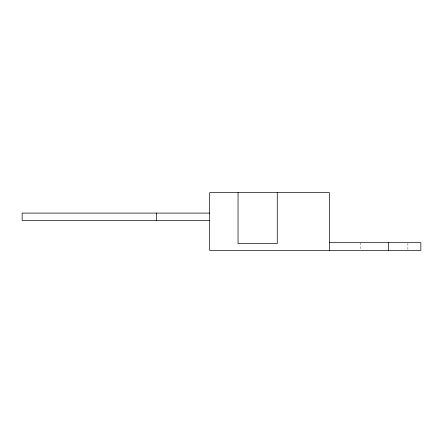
<?xml version="1.0" encoding="UTF-8"?>
<svg xmlns="http://www.w3.org/2000/svg" width="443" height="443" viewBox="0 0 443 443"><rect width="100%" height="100%" fill="white"/><g stroke="black" fill="none" stroke-linecap="round" stroke-linejoin="round"><path stroke-width="0.33" stroke-dasharray="2.21 1.66" d="M407.892 243.329L407.892 249.747M360.264 242.686L360.264 249.747"/><path stroke-width="0.66" d="M209.683 213.094L22.15 213.094L22.15 220.448L209.683 220.448M329.448 242.686L420.85 242.686L420.85 250.389L209.683 250.389L209.683 192.611L329.448 192.611L329.448 250.389M388.456 242.686L388.456 250.389M277.268 192.611L277.268 243.628L238.046 243.628L238.046 192.611M156.628 213.094L156.628 220.448"/></g></svg>
